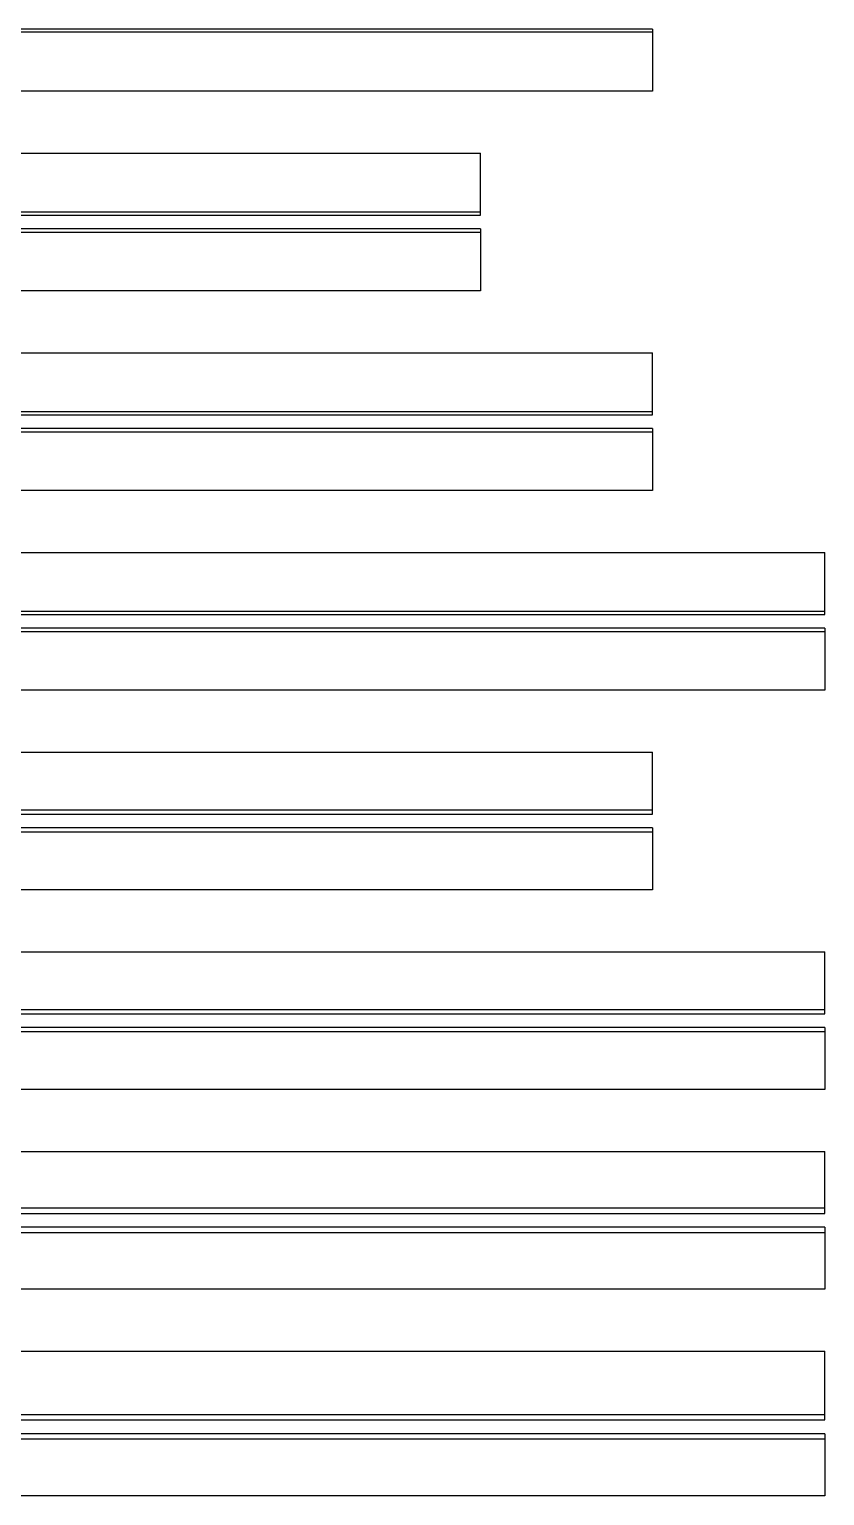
# Model space of a CAD drawing. Header units: millimetres. Extents: x 3 to 3458, y -4052 to 271.
# Drawn here: x 2303 to 3458, y -4052 to -1922 of the extents above; entities that cross this region are included whole.
import ezdxf

# ---------------------------------------------------------------- set-up
doc = ezdxf.new("R2010")
doc.units = ezdxf.units.MM
doc.layers.add('HALFEN-KONSOLANKER', color=2, linetype='CONTINUOUS')

msp = doc.modelspace()

# ---------------------------------------------------------------- linework, layer by layer
at = {"layer": 'HALFEN-KONSOLANKER'}
for p, q in [((3208.4, -1921.8), (1258.4, -1921.8)), ((3208.4, -1925.8), (1258.4, -1925.8)), ((3208.4, -1921.8), (3208.4, -2011.8)), ((3208.4, -2011.8), (1258.4, -2011.8)), ((1258.4, -2101.8), (2958.4, -2101.8)), ((2958.4, -2191.8), (2958.4, -2101.8)), ((1258.4, -2186.8), (2958.4, -2186.8)), ((1258.4, -2191.8), (2958.4, -2191.8)), ((2958.4, -2211.8), (1258.4, -2211.8)), ((2958.4, -2211.8), (2958.4, -2301.8)), ((2958.4, -2216.8), (1258.4, -2216.8)), ((2958.4, -2301.8), (1258.4, -2301.8)), ((1258.4, -2391.8), (3208.4, -2391.8)), ((3208.4, -2481.8), (3208.4, -2391.8)), ((1258.4, -2476.8), (3208.4, -2476.8)), ((1258.4, -2481.8), (3208.4, -2481.8)), ((3208.4, -2501.8), (1258.4, -2501.8)), ((3208.4, -2506.8), (1258.4, -2506.8)), ((3208.4, -2501.8), (3208.4, -2591.8)), ((3208.4, -2591.8), (1258.4, -2591.8)), ((1258.4, -2681.8), (3458.4, -2681.8)), ((3458.4, -2771.8), (3458.4, -2681.8)), ((1258.4, -2766.8), (3458.4, -2766.8)), ((1258.4, -2771.8), (3458.4, -2771.8)), ((3458.4, -2791.8), (1258.4, -2791.8)), ((3458.4, -2796.8), (1258.4, -2796.8)), ((3458.4, -2791.8), (3458.4, -2881.8)), ((3458.4, -2881.8), (1258.4, -2881.8)), ((1258.4, -2971.8), (3208.4, -2971.8)), ((3208.4, -3061.8), (3208.4, -2971.8)), ((1258.4, -3055.8), (3208.4, -3055.8)), ((1258.4, -3061.8), (3208.4, -3061.8)), ((3208.4, -3081.8), (1258.4, -3081.8)), ((3208.4, -3087.8), (1258.4, -3087.8)), ((3208.4, -3081.8), (3208.4, -3171.8)), ((3208.4, -3171.8), (1258.4, -3171.8)), ((1258.4, -3261.8), (3458.4, -3261.8)), ((3458.4, -3351.8), (3458.4, -3261.8)), ((1258.4, -3345.8), (3458.4, -3345.8)), ((1258.4, -3351.8), (3458.4, -3351.8)), ((3458.4, -3371.8), (1258.4, -3371.8)), ((3458.4, -3377.8), (1258.4, -3377.8)), ((3458.4, -3371.8), (3458.4, -3461.8)), ((3458.4, -3461.8), (1258.4, -3461.8)), ((1258.4, -3551.8), (3458.4, -3551.8)), ((3458.4, -3641.8), (3458.4, -3551.8)), ((1258.4, -3633.8), (3458.4, -3633.8)), ((1258.4, -3641.8), (3458.4, -3641.8)), ((3458.4, -3661.8), (1258.4, -3661.8)), ((3458.4, -3661.8), (3458.4, -3751.8)), ((3458.4, -3669.8), (1258.4, -3669.8)), ((3458.4, -3751.8), (1258.4, -3751.8)), ((1258.4, -3841.8), (3458.4, -3841.8)), ((3458.4, -3941.8), (3458.4, -3841.8)), ((1258.4, -3933.8), (3458.4, -3933.8)), ((1258.4, -3941.8), (3458.4, -3941.8)), ((3458.4, -3961.8), (1258.4, -3961.8)), ((3458.4, -3969.8), (1258.4, -3969.8)), ((3458.4, -3961.8), (3458.4, -4051.8)), ((3458.4, -4051.8), (1258.4, -4051.8))]:
    msp.add_line(p, q, dxfattribs=at)

doc.saveas('drawing.dxf')
